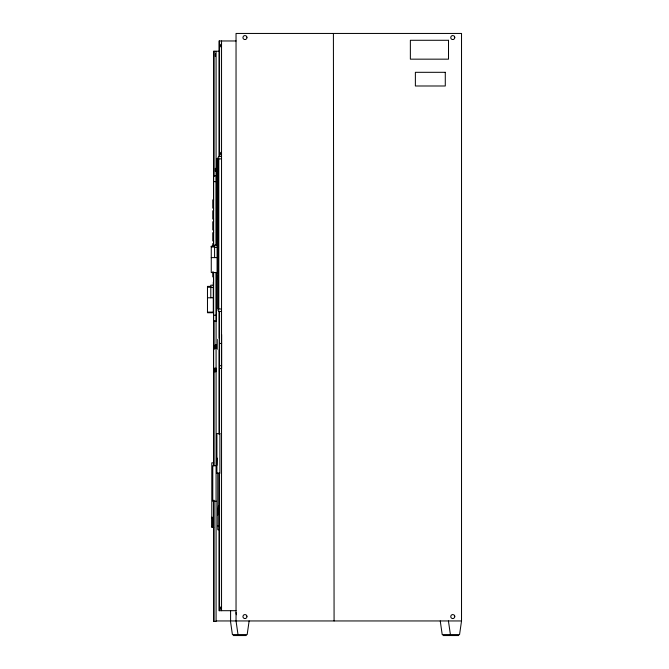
<?xml version="1.0" encoding="UTF-8"?>
<svg xmlns="http://www.w3.org/2000/svg" width="669" height="669" viewBox="0 0 669 669"><rect width="100%" height="100%" fill="white"/><g stroke="black" fill="none" stroke-linecap="round" stroke-linejoin="round"><path stroke-width="1" d="M216.915 465.315L217.091 458.031M218.437 505.664L217.776 514.988M249.136 620.949L247.17 634.58L232.402 634.58L230.445 620.949M238.005 634.58L236.04 620.949L236.04 33.45L461.526 33.45L461.526 620.949L459.561 634.58L442.209 634.58L440.244 620.949M214.757 51.889L216.087 51.262L216.087 245.306M216.095 344.761L213.628 345.823L213.628 371.738L216.095 371.738M213.628 346.099L216.095 345.037M213.628 346.601L216.095 345.564M213.628 347.27L216.095 346.258M213.628 347.604L216.095 346.609M213.628 348.281L216.095 347.311M213.628 349.293L216.095 348.365M213.628 368.268L216.095 368.134M213.628 369.28L216.095 369.179M213.628 369.957L216.095 369.89M213.628 370.292L216.095 370.233M213.628 370.961L216.095 370.935M213.628 371.462L216.095 371.454M236.04 40.968L218.989 40.968L218.989 156.797M221.539 44.388L220.678 44.388L220.678 46.813L221.539 46.813M220.678 45.601L221.539 45.601M219.189 51.22L213.528 51.22L213.528 200.558M221.539 152.398L220.678 152.398L220.678 154.823L221.539 154.823M220.678 153.611L221.539 153.611M221.539 156.429L218.805 156.429L217.943 157.65L218.805 158.871L218.805 308.994L217.943 310.215L218.805 311.436L221.539 311.436M218.562 158.712L216.756 158.712L216.756 241.174L218.562 241.174M221.539 158.871L217.943 158.871L217.943 308.994L221.539 308.994M213.628 181.633L216.363 181.633M213.628 199.88L212.767 199.88L212.767 208.084L213.628 208.084M213.628 210.819L212.767 210.819L212.767 219.022L213.628 219.022M213.628 221.757L212.767 221.757L212.767 229.96L213.628 229.96M213.628 232.695L212.767 232.695L212.767 240.899L213.628 240.899M213.628 243.633L212.767 243.633L212.767 246.71M217.082 245.013L214.59 245.013L214.59 257.615M214.59 246.2L211.262 246.2L211.262 272.559L217.082 272.559L217.082 241.894M211.262 246.527L214.59 246.527M211.262 246.878L214.59 246.878M214.59 247.346L217.082 247.346M211.262 257.615L217.082 257.615M213.302 285.186L210.802 285.186L210.802 297.789M210.802 286.382L207.474 286.382L207.474 312.741L213.302 312.741L213.302 282.067M207.474 286.708L210.802 286.708M207.474 287.051L210.802 287.051M210.802 287.528L213.302 287.528M207.474 297.789L213.302 297.789M207.474 312.122L213.302 312.122M213.628 315.208L216.363 315.208M219.482 343.44L221.631 343.44M219.482 365.675L221.631 365.675M219.482 368.494L221.631 368.494L221.631 334.533M213.72 462.814L211.797 462.814L211.797 527.506L213.72 527.506M216.564 465.683L212.775 465.683L212.775 501.265L216.564 501.265M211.797 517.212L212.282 517.212L212.282 526.737L211.797 526.737M211.797 518.458L212.282 518.458M217.776 525.909L219.373 525.909M219.373 529.781L217.776 529.781L217.776 472.832M221.539 606.992L220.678 606.992L220.678 609.417L221.539 609.417M220.678 608.205L221.539 608.205M236.04 610.697L218.989 610.697L218.989 472.958M216.087 620.949L461.526 620.949M233.23 635.55L246.343 635.55M443.029 635.55L450.546 635.55M451.224 635.55L458.733 635.55M236.023 612.595L236.4 614.736M448.431 620.949L450.396 634.58M334.082 620.949L333.405 33.45M230.588 610.496L230.588 620.949M221.539 40.968L221.539 610.697M219.549 40.968L219.549 156.797M219.549 311.227L219.549 434.348M219.549 472.958L219.549 610.697M218.989 311.227L218.989 338.355M218.989 349.828L218.989 434.348M218.136 158.871L218.136 308.994M217.885 241.86L217.885 272.91M217.768 339.367L217.768 349.293M217.417 275.636L217.417 278.99M216.363 245.289L216.363 175.755L213.628 175.755L213.628 246.71M216.363 272.425L216.363 321.087L213.628 321.087L213.628 272.032M216.087 272.408L216.087 621.392L213.528 621.392L213.528 500.261M215.309 53.436L215.309 56.564M215.309 168.287L215.309 171.406M214.097 51.22L214.097 176.532M214.097 320.643L214.097 345.706M214.097 371.813L214.097 465.8M214.097 500.261L214.097 621.392M213.528 207.867L213.528 210.994M213.528 218.303L213.528 221.439M213.528 229.793L213.528 232.929M213.528 240.238L213.528 243.365M213.528 276.79L213.528 285.145M213.528 312.289L213.528 465.8M212.767 271.748L212.767 276.924M246.978 37.205L246.736 38.593L245.657 39.504L244.244 39.504L243.165 38.593L242.922 37.205L243.625 35.984L244.954 35.499L246.276 35.984L246.978 37.205M246.978 616.216L246.736 617.604L245.657 618.507L244.244 618.507L243.165 617.604L242.922 616.216L243.625 614.995L244.954 614.51L246.276 614.995L246.978 616.216M454.795 37.205L454.552 38.593L453.473 39.504L452.06 39.504L450.981 38.593L450.73 37.205L451.441 35.984L452.762 35.499L454.092 35.984L454.795 37.205M454.795 616.216L454.552 617.604L453.473 618.507L452.06 618.507L450.981 617.604L450.73 616.216L451.441 614.995L452.762 614.51L454.092 614.995L454.795 616.216M448.506 40.282L410.365 40.282L410.365 59.165L448.506 59.165L448.506 40.282M445.286 72.311L415.374 72.311L415.374 85.992L445.286 85.992L445.286 72.311M219.9 433.554L216.915 433.554L216.915 473.318L219.9 473.318L219.9 433.554"/></g></svg>
